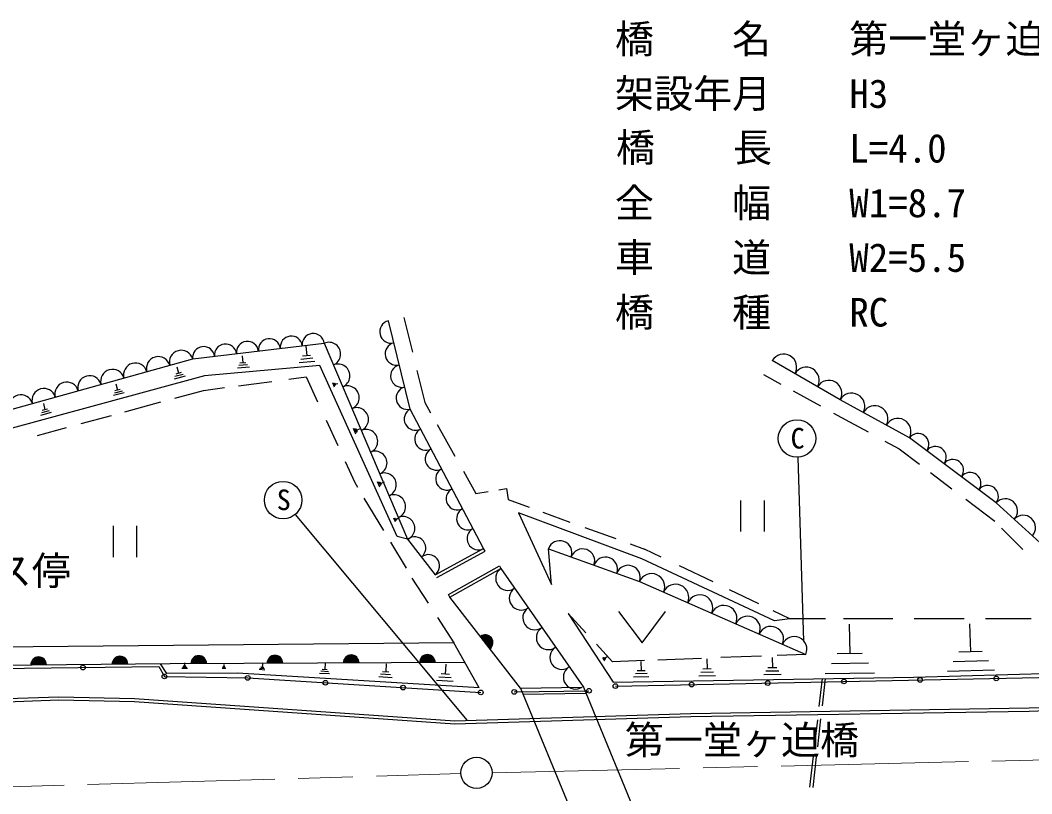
# Model space of a CAD drawing. Units: millimetres, scale not verified. Extents: x 40000 to 680000, y 20000 to 380000.
# Drawn here: x 336359 to 401113, y 272232 to 321758 of the extents above; entities that cross this region are included whole.
import ezdxf
from ezdxf.enums import TextEntityAlignment as Align

# ---------------------------------------------------------------- set-up
doc = ezdxf.new("R2010")
doc.units = ezdxf.units.MM
doc.header["$LTSCALE"] = 1000
doc.linetypes.add('CHAIN', pattern=[18.5, 12, -1.5, 3.5, -1.5])
for name, color, linetype, lineweight in [('M-BGD', 7, 'Continuous', 25), ('M-BMK', 2, 'CHAIN', 13), ('M-BMK-SRVR', 3, 'Continuous', 25), ('M-STR-HTXT', 7, 'Continuous', 13), ('M-STR-STRC', 7, 'Continuous', 25)]:
    doc.layers.add(name, color=color, linetype=linetype, lineweight=lineweight)
doc.layers.add('M-STR-STR1', color=1, linetype='Continuous')
doc.styles.add('ＭＳ ゴシック', font='')
doc.styles.get('ＭＳ ゴシック').set_extended_font_data('MS Gothic')

msp = doc.modelspace()

# ---------------------------------------------------------------- linework, layer by layer
at = {"layer": 'M-BGD'}
for p, q in [((361324, 296861), (359924, 302515)), ((360909, 302723), (361461, 300496)), ((347398, 300071), (355817, 301079)), ((354636, 300882), (354696, 300282)), ((355817, 301079), (361160, 288527)), ((329805, 295181), (347398, 300071)), ((350806, 299832), (350426, 299802)), ((350576, 300272), (350616, 299822)), ((355226, 299912), (354216, 299832)), ((355086, 300112), (354326, 300042)), ((354946, 300302), (354436, 300252)), ((388845, 297446), (384503, 299966)), ((346666, 299202), (346316, 299102)), ((346376, 299572), (346496, 299152)), ((355536, 299643), (348163, 298992)), ((351026, 299542), (350266, 299482)), ((350916, 299692), (350346, 299642)), ((360486, 288701), (355536, 299643)), ((361746, 299342), (362258, 297276)), ((348163, 298992), (329583, 293947)), ((346916, 298962), (346216, 298772)), ((346796, 299082), (346266, 298942)), ((350334, 298353), (352461, 298634)), ((353548, 298777), (354666, 298924)), ((354666, 298924), (355398, 297329)), ((356486, 298272), (356366, 298532)), ((356526, 298332), (356436, 298522)), ((383943, 299079), (385054, 298467)), ((343006, 297902), (342336, 297722)), ((342886, 298012), (342386, 297882)), ((342766, 298122), (342426, 298032)), ((342486, 298482), (342596, 298082)), ((346258, 297559), (348100, 298059)), ((348100, 298059), (349431, 298234)), ((356556, 298382), (356496, 298512)), ((356686, 298482), (356526, 298452)), ((385848, 298030), (387581, 297075)), ((343054, 296690), (345369, 297318)), ((362258, 297276), (362627, 296620)), ((393280, 295018), (388845, 297446)), ((338336, 296632), (337666, 296452)), ((338216, 296742), (337716, 296612)), ((338096, 296852), (337756, 296762)), ((337856, 297212), (337926, 296812)), ((366021, 287931), (361324, 296861)), ((388428, 296609), (389452, 296045)), ((340252, 295931), (342203, 296460)), ((355936, 296157), (356686, 294522)), ((389452, 296045), (390636, 295401)), ((337467, 295175), (339329, 295680)), ((357846, 295262), (357686, 295622)), ((357906, 295342), (357776, 295612)), ((357956, 295412), (357866, 295592)), ((358126, 295602), (357916, 295502)), ((363042, 295883), (364182, 293856)), ((391714, 294814), (392626, 294318)), ((398835, 290863), (393280, 295018)), ((392626, 294318), (393926, 293336)), ((357156, 293495), (357771, 292154)), ((364726, 292889), (365526, 291466)), ((394624, 292808), (396005, 291764)), ((357771, 292154), (357943, 291868)), ((359386, 291862), (359226, 292212)), ((359436, 291942), (359316, 292202)), ((359486, 292012), (359406, 292182)), ((359656, 292192), (359446, 292102)), ((365526, 291466), (366318, 291591)), ((367004, 291699), (367498, 291777)), ((367498, 291777), (367584, 291065)), ((358365, 291164), (359616, 289079)), ((367584, 291065), (368936, 290575)), ((382474, 291018), (382474, 289018)), ((383974, 291018), (383974, 289018)), ((396886, 291098), (398742, 289696)), ((405791, 284514), (398835, 290863)), ((376147, 287269), (368257, 290210)), ((368257, 290210), (370358, 285635)), ((369812, 290258), (371542, 289632)), ((360386, 289642), (360276, 289882)), ((360426, 289692), (360346, 289872)), ((360456, 289742), (360406, 289862)), ((360576, 289872), (360436, 289802)), ((342307, 289379), (342307, 287379)), ((343807, 289379), (343807, 287379)), ((372500, 289286), (374485, 288567)), ((399184, 289246), (400541, 287865)), ((360054, 288349), (361055, 286682)), ((361160, 288527), (360486, 288701)), ((361160, 288527), (362924, 286258)), ((375415, 288230), (376329, 287900)), ((362924, 286258), (366021, 287931)), ((363020, 286082), (366116, 287755)), ((366116, 287755), (366021, 287931)), ((370358, 285635), (370171, 287922)), ((370171, 287922), (376007, 285821)), ((377398, 287387), (376329, 287900)), ((384643, 283300), (376147, 287269)), ((363768, 284997), (367035, 286827)), ((363866, 284823), (367132, 286653)), ((367035, 286827), (367132, 286653)), ((367132, 286653), (372408, 279068)), ((380714, 285796), (378560, 286829)), ((361436, 286046), (362474, 284439)), ((376007, 285821), (382169, 283114)), ((363866, 284823), (363768, 284997)), ((383642, 284391), (381759, 285294)), ((368380, 278998), (363866, 284823)), ((371432, 283767), (374326, 279379)), ((372570, 282536), (371432, 283767)), ((374668, 283901), (376168, 281901)), ((376168, 281901), (377668, 283901)), ((385624, 283440), (384550, 283955)), ((363072, 283513), (364118, 281891)), ((382169, 283114), (386651, 281153)), ((385624, 283440), (384643, 283300)), ((387903, 283440), (385624, 283440)), ((392229, 283440), (389057, 283440)), ((389426, 283092), (389456, 281202)), ((396796, 283440), (393575, 283440)), ((397136, 283122), (397196, 281312)), ((401073, 283440), (398141, 283440)), ((364118, 281891), (334931, 281625)), ((365741, 279025), (364118, 281891)), ((374280, 280686), (373239, 281812)), ((383812, 281046), (381215, 280948)), ((386651, 281153), (384820, 281084)), ((390246, 281212), (388666, 281182)), ((397946, 281332), (396436, 281292)), ((325708, 280382), (345955, 280566)), ((345744, 279934), (345344, 280560)), ((345955, 280566), (364820, 280652)), ((346966, 280392), (346786, 280392)), ((346876, 280612), (346876, 280392)), ((349396, 280502), (349396, 280352)), ((351866, 280542), (351856, 280322)), ((355886, 280592), (355856, 280182)), ((359786, 280542), (359756, 280032)), ((363606, 280532), (363566, 279892)), ((373786, 280742), (373646, 280962)), ((373816, 280802), (373706, 280962)), ((373846, 280852), (373766, 280962)), ((373936, 280992), (373806, 280912)), ((376317, 280763), (374280, 280686)), ((376096, 280702), (376106, 280112)), ((379970, 280901), (377181, 280796)), ((380316, 280862), (380326, 280222)), ((384496, 280962), (384506, 280302)), ((390656, 280592), (388286, 280552)), ((398336, 280742), (396076, 280682)), ((325815, 280134), (345227, 280375)), ((345227, 280375), (345588, 279742)), ((345588, 279742), (350923, 279652)), ((350264, 279961), (345744, 279934)), ((347066, 280242), (346696, 280242)), ((347016, 280322), (346746, 280322)), ((349516, 280262), (349276, 280252)), ((349486, 280312), (349306, 280302)), ((349456, 280352), (349336, 280352)), ((365741, 279025), (350264, 279961)), ((352026, 280152), (351656, 280182)), ((351986, 280232), (351706, 280252)), ((351946, 280312), (351756, 280322)), ((356156, 279902), (355516, 279942)), ((356086, 280042), (355606, 280072)), ((356016, 280172), (355696, 280192)), ((360066, 279842), (359426, 279882)), ((359966, 280012), (359546, 280042)), ((363836, 279872), (363296, 279902)), ((376486, 279922), (375736, 279902)), ((376356, 280112), (375856, 280102)), ((380876, 279792), (379796, 279772)), ((380736, 280012), (379926, 279992)), ((380596, 280222), (380056, 280212)), ((385066, 279862), (383956, 279842)), ((384926, 280082), (384096, 280072)), ((384786, 280302), (384226, 280292)), ((391056, 279962), (387896, 279912)), ((393560, 279706), (408452, 280126)), ((398726, 280152), (395716, 280062)), ((350923, 279652), (365844, 278717)), ((360166, 279662), (359306, 279712)), ((364076, 279422), (363006, 279492)), ((363956, 279652), (363156, 279702)), ((374326, 279379), (393560, 279706)), ((374465, 279127), (403716, 279715)), ((376606, 279722), (375616, 279702)), ((387507, 277827), (387711, 279606)), ((387713, 277869), (387913, 279610)), ((367981, 278751), (372769, 278831)), ((368380, 278998), (372329, 279067)), ((368380, 278998), (371945, 270362)), ((368544, 278601), (372572, 278671)), ((372408, 279068), (375954, 270479)), ((325627, 277980), (338836, 278441)), ((325647, 277781), (338837, 278241)), ((338836, 278441), (343673, 278337)), ((338837, 278241), (343664, 278137)), ((343664, 278137), (364182, 276704)), ((343673, 278337), (364186, 276904)), ((400936, 277724), (414629, 278250)), ((400941, 277524), (414639, 278051)), ((364182, 276704), (379289, 277173)), ((364186, 276904), (379284, 277373)), ((379284, 277373), (400936, 277724)), ((379289, 277173), (400941, 277524)), ((387210, 275239), (387409, 276975)), ((387411, 275232), (387617, 277030)), ((386915, 272659), (387141, 274632)), ((387113, 272635), (387339, 274606))]:
    msp.add_line(p, q, dxfattribs=at)
for centre in [(340374, 280315), (345588, 279742), (350923, 279652), (398840, 279617), (355897, 279340), (360870, 279029), (374465, 279127), (379340, 279225), (384215, 279323), (389090, 279421), (393965, 279519), (365844, 278717), (367981, 278751), (372769, 278831)]:
    msp.add_circle(centre, 150, dxfattribs=at)
for centre, radius, start, end in [((360099, 301808), 728, 103.91249, 283.91249), ((350906, 300491), 707, 6.82924, 186.82924), ((352309, 300659), 707, 6.82924, 186.82924), ((353712, 300827), 707, 6.82924, 186.82924), ((355115, 300995), 707, 6.82924, 186.82924), ((356114, 300382), 758, 293.05959, 113.05959), ((346665, 299867), 761, 15.53258, 195.53258), ((348100, 300155), 707, 6.82924, 186.82924), ((349503, 300323), 707, 6.82924, 186.82924), ((360449, 300395), 728, 103.91249, 283.91249), ((343733, 299052), 761, 15.53258, 195.53258), ((345199, 299459), 761, 15.53258, 195.53258), ((385227, 299546), 837, 329.85861, 149.85861), ((342267, 298645), 761, 15.53258, 195.53258), ((356707, 298987), 758, 293.05959, 113.05959), ((360799, 298981), 728, 103.91249, 283.91249), ((386674, 298706), 837, 329.85861, 149.85861), ((339335, 297830), 761, 15.53258, 195.53258), ((340801, 298237), 761, 15.53258, 195.53258), ((388121, 297866), 837, 329.85861, 149.85861), ((337869, 297422), 761, 15.53258, 195.53258), ((357301, 297592), 758, 293.05959, 113.05959), ((361149, 297568), 728, 103.91249, 283.91249), ((389584, 297041), 843, 331.3051, 151.3051), ((336403, 297015), 761, 15.53258, 195.53258), ((357895, 296198), 758, 293.05959, 113.05959), ((361660, 296223), 721, 117.74421, 297.74421), ((391062, 296232), 843, 331.3051, 151.3051), ((392541, 295423), 843, 331.3051, 151.3051), ((358488, 294803), 758, 293.05959, 113.05959), ((362331, 294947), 721, 117.74421, 297.74421), ((393835, 294602), 694, 323.20722, 143.20722), ((359082, 293408), 758, 293.05959, 113.05959), ((363002, 293672), 721, 117.74421, 297.74421), ((394946, 293772), 694, 323.20722, 143.20722), ((396057, 292941), 694, 323.20722, 143.20722), ((359676, 292013), 758, 293.05959, 113.05959), ((363673, 292396), 721, 117.74421, 297.74421), ((397169, 292110), 694, 323.20722, 143.20722), ((364344, 291120), 721, 117.74421, 297.74421), ((398280, 291279), 694, 323.20722, 143.20722), ((360270, 290619), 758, 293.05959, 113.05959), ((399415, 290334), 785, 317.61168, 137.61168), ((365015, 289845), 721, 117.74421, 297.74421), ((360863, 289224), 758, 293.05959, 113.05959), ((400574, 289276), 785, 317.61168, 137.61168), ((365686, 288569), 721, 117.74421, 297.74421), ((361601, 287960), 718, 307.87498, 127.87498), ((370901, 287659), 775, 340.20112, 160.20112), ((362483, 286825), 718, 307.87498, 127.87498), ((372360, 287134), 775, 340.20112, 160.20112), ((373819, 286609), 775, 340.20112, 160.20112), ((367565, 286021), 766, 124.4107, 304.4107), ((375277, 286084), 775, 340.20112, 160.20112), ((376777, 285483), 841, 336.2796, 156.2796), ((378318, 284806), 841, 336.2796, 156.2796), ((368431, 284756), 766, 124.4107, 304.4107), ((379858, 284129), 841, 336.2796, 156.2796), ((381399, 283452), 841, 336.2796, 156.2796), ((369297, 283492), 766, 124.4107, 304.4107), ((382916, 282787), 815, 336.37062, 156.37062), ((366123, 281910), 500, 307.77583, 127.77583), ((366123, 281910), 500, 307.77583, 127.77583), ((366123, 281910), 450, 307.77583, 127.77583), ((370164, 282228), 766, 124.4107, 304.4107), ((384410, 282133), 815, 336.37062, 156.37062), ((366123, 281910), 400, 307.77583, 127.77583), ((366123, 281910), 350, 307.77583, 127.77583), ((366123, 281910), 300, 307.77583, 127.77583), ((366123, 281910), 250, 307.77583, 127.77583), ((366123, 281910), 200, 307.77583, 127.77583), ((366123, 281910), 150, 307.77583, 127.77583), ((366123, 281910), 100, 307.77583, 127.77583), ((366123, 281910), 50, 307.77583, 127.77583), ((385904, 281480), 815, 336.37062, 156.37062), ((342741, 280537), 500, 0.51968, 180.51968), ((342741, 280537), 500, 0.51968, 180.51968), ((347784, 280572), 500, 0.2697, 180.2697), ((347784, 280572), 500, 0.2697, 180.2697), ((352666, 280595), 500, 0.2697, 180.2697), ((352666, 280595), 500, 0.2697, 180.2697), ((352666, 280595), 450, 0.2697, 180.2697), ((357547, 280618), 500, 0.2697, 180.2697), ((357547, 280618), 500, 0.2697, 180.2697), ((357547, 280618), 450, 0.2697, 180.2697), ((362428, 280641), 500, 0.2697, 180.2697), ((362428, 280641), 500, 0.2697, 180.2697), ((362428, 280641), 450, 0.2697, 180.2697), ((362428, 280641), 400, 0.2697, 180.2697), ((371030, 280963), 766, 124.4107, 304.4107), ((337534, 280490), 500, 0.51968, 180.51968), ((337534, 280490), 500, 0.51968, 180.51968), ((337534, 280490), 450, 0.51968, 180.51968), ((337534, 280490), 400, 0.51968, 180.51968), ((337534, 280490), 350, 0.51968, 180.51968), ((337534, 280490), 300, 0.51968, 180.51968), ((337534, 280490), 250, 0.51968, 180.51968), ((337534, 280490), 200, 0.51968, 180.51968), ((337534, 280490), 150, 0.51968, 180.51968), ((337534, 280490), 100, 0.51968, 180.51968), ((337534, 280490), 50, 0.51968, 180.51968), ((342741, 280537), 450, 0.51968, 180.51968), ((342741, 280537), 400, 0.51968, 180.51968), ((342741, 280537), 350, 0.51968, 180.51968), ((342741, 280537), 300, 0.51968, 180.51968), ((342741, 280537), 250, 0.51968, 180.51968), ((342741, 280537), 200, 0.51968, 180.51968), ((342741, 280537), 150, 0.51968, 180.51968), ((342741, 280537), 100, 0.51968, 180.51968), ((342741, 280537), 50, 0.51968, 180.51968), ((347784, 280572), 450, 0.2697, 180.2697), ((347784, 280572), 400, 0.2697, 180.2697), ((347784, 280572), 350, 0.2697, 180.2697), ((347784, 280572), 300, 0.2697, 180.2697), ((347784, 280572), 250, 0.2697, 180.2697), ((347784, 280572), 200, 0.2697, 180.2697), ((347784, 280572), 150, 0.2697, 180.2697), ((347784, 280572), 100, 0.2697, 180.2697), ((347784, 280572), 50, 0.2697, 180.2697), ((352666, 280595), 400, 0.2697, 180.2697), ((352666, 280595), 350, 0.2697, 180.2697), ((352666, 280595), 300, 0.2697, 180.2697), ((352666, 280595), 250, 0.2697, 180.2697), ((352666, 280595), 200, 0.2697, 180.2697), ((352666, 280595), 150, 0.2697, 180.2697), ((352666, 280595), 100, 0.2697, 180.2697), ((352666, 280595), 50, 0.2697, 180.2697), ((357547, 280618), 400, 0.2697, 180.2697), ((357547, 280618), 350, 0.2697, 180.2697), ((357547, 280618), 300, 0.2697, 180.2697), ((357547, 280618), 250, 0.2697, 180.2697), ((357547, 280618), 200, 0.2697, 180.2697), ((357547, 280618), 150, 0.2697, 180.2697), ((357547, 280618), 100, 0.2697, 180.2697), ((357547, 280618), 50, 0.2697, 180.2697), ((362428, 280641), 350, 0.2697, 180.2697), ((362428, 280641), 300, 0.2697, 180.2697), ((362428, 280641), 250, 0.2697, 180.2697), ((362428, 280641), 200, 0.2697, 180.2697), ((362428, 280641), 150, 0.2697, 180.2697), ((362428, 280641), 100, 0.2697, 180.2697), ((362428, 280641), 50, 0.2697, 180.2697), ((371896, 279699), 766, 124.4107, 304.4107)]:
    msp.add_arc(centre, radius, start, end, dxfattribs=at)
at = {"layer": 'M-BMK'}
for p, q in [((366571, 273577), (421024, 274848)), ((266696, 270640), (364572, 273524))]:
    msp.add_line(p, q, dxfattribs=at)
at = {"layer": 'M-BMK-SRVR'}
msp.add_circle((365571, 273574), 1000, dxfattribs=at)
at = {"layer": 'M-STR-STRC'}
for p, q in [((386133, 293751), (386505, 281993)), ((353954, 290113), (364968, 276929))]:
    msp.add_line(p, q, dxfattribs=at)
for centre in [(386084, 294979), (353186, 291034)]:
    msp.add_circle(centre, 1200, dxfattribs=at)

# ---------------------------------------------------------------- texts
at = {"layer": 'M-STR-HTXT', "style": 'ＭＳ ゴシック'}
msp.add_text('堂ヶ迫バス停', height=1833, dxfattribs=at).set_placement((324597, 285053), align=Align.BOTTOM_LEFT)
at = {"layer": 'M-STR-STR1', "style": 'ＭＳ ゴシック'}
for s, p in [('橋\u3000\u3000名', (374429, 319095)), ('第一堂ヶ迫橋', (389429, 319095)), ('架設年月', (374429, 315595)), ('H3', (389429, 315595)), ('橋\u3000  長', (374497, 312147)), ('L=4.0', (389429, 312095)), ('全\u3000\u3000幅', (374429, 308595)), ('W1=8.7', (389429, 308595)), ('車\u3000\u3000道', (374429, 305095)), ('W2=5.5', (389429, 305095)), ('橋\u3000\u3000種', (374429, 301595)), ('RC', (389429, 301595)), ('第一堂ヶ迫橋', (375061, 274207))]:
    msp.add_text(s, height=1833, dxfattribs=at).set_placement(p, align=Align.BOTTOM_LEFT)
at = {"layer": 'M-STR-STRC', "style": 'ＭＳ ゴシック'}
for s, p in [('C', (385676, 293939)), ('S', (352778, 289995))]:
    msp.add_text(s, height=1320, dxfattribs=at).set_placement(p, align=Align.BOTTOM_LEFT)

doc.saveas('drawing.dxf')
